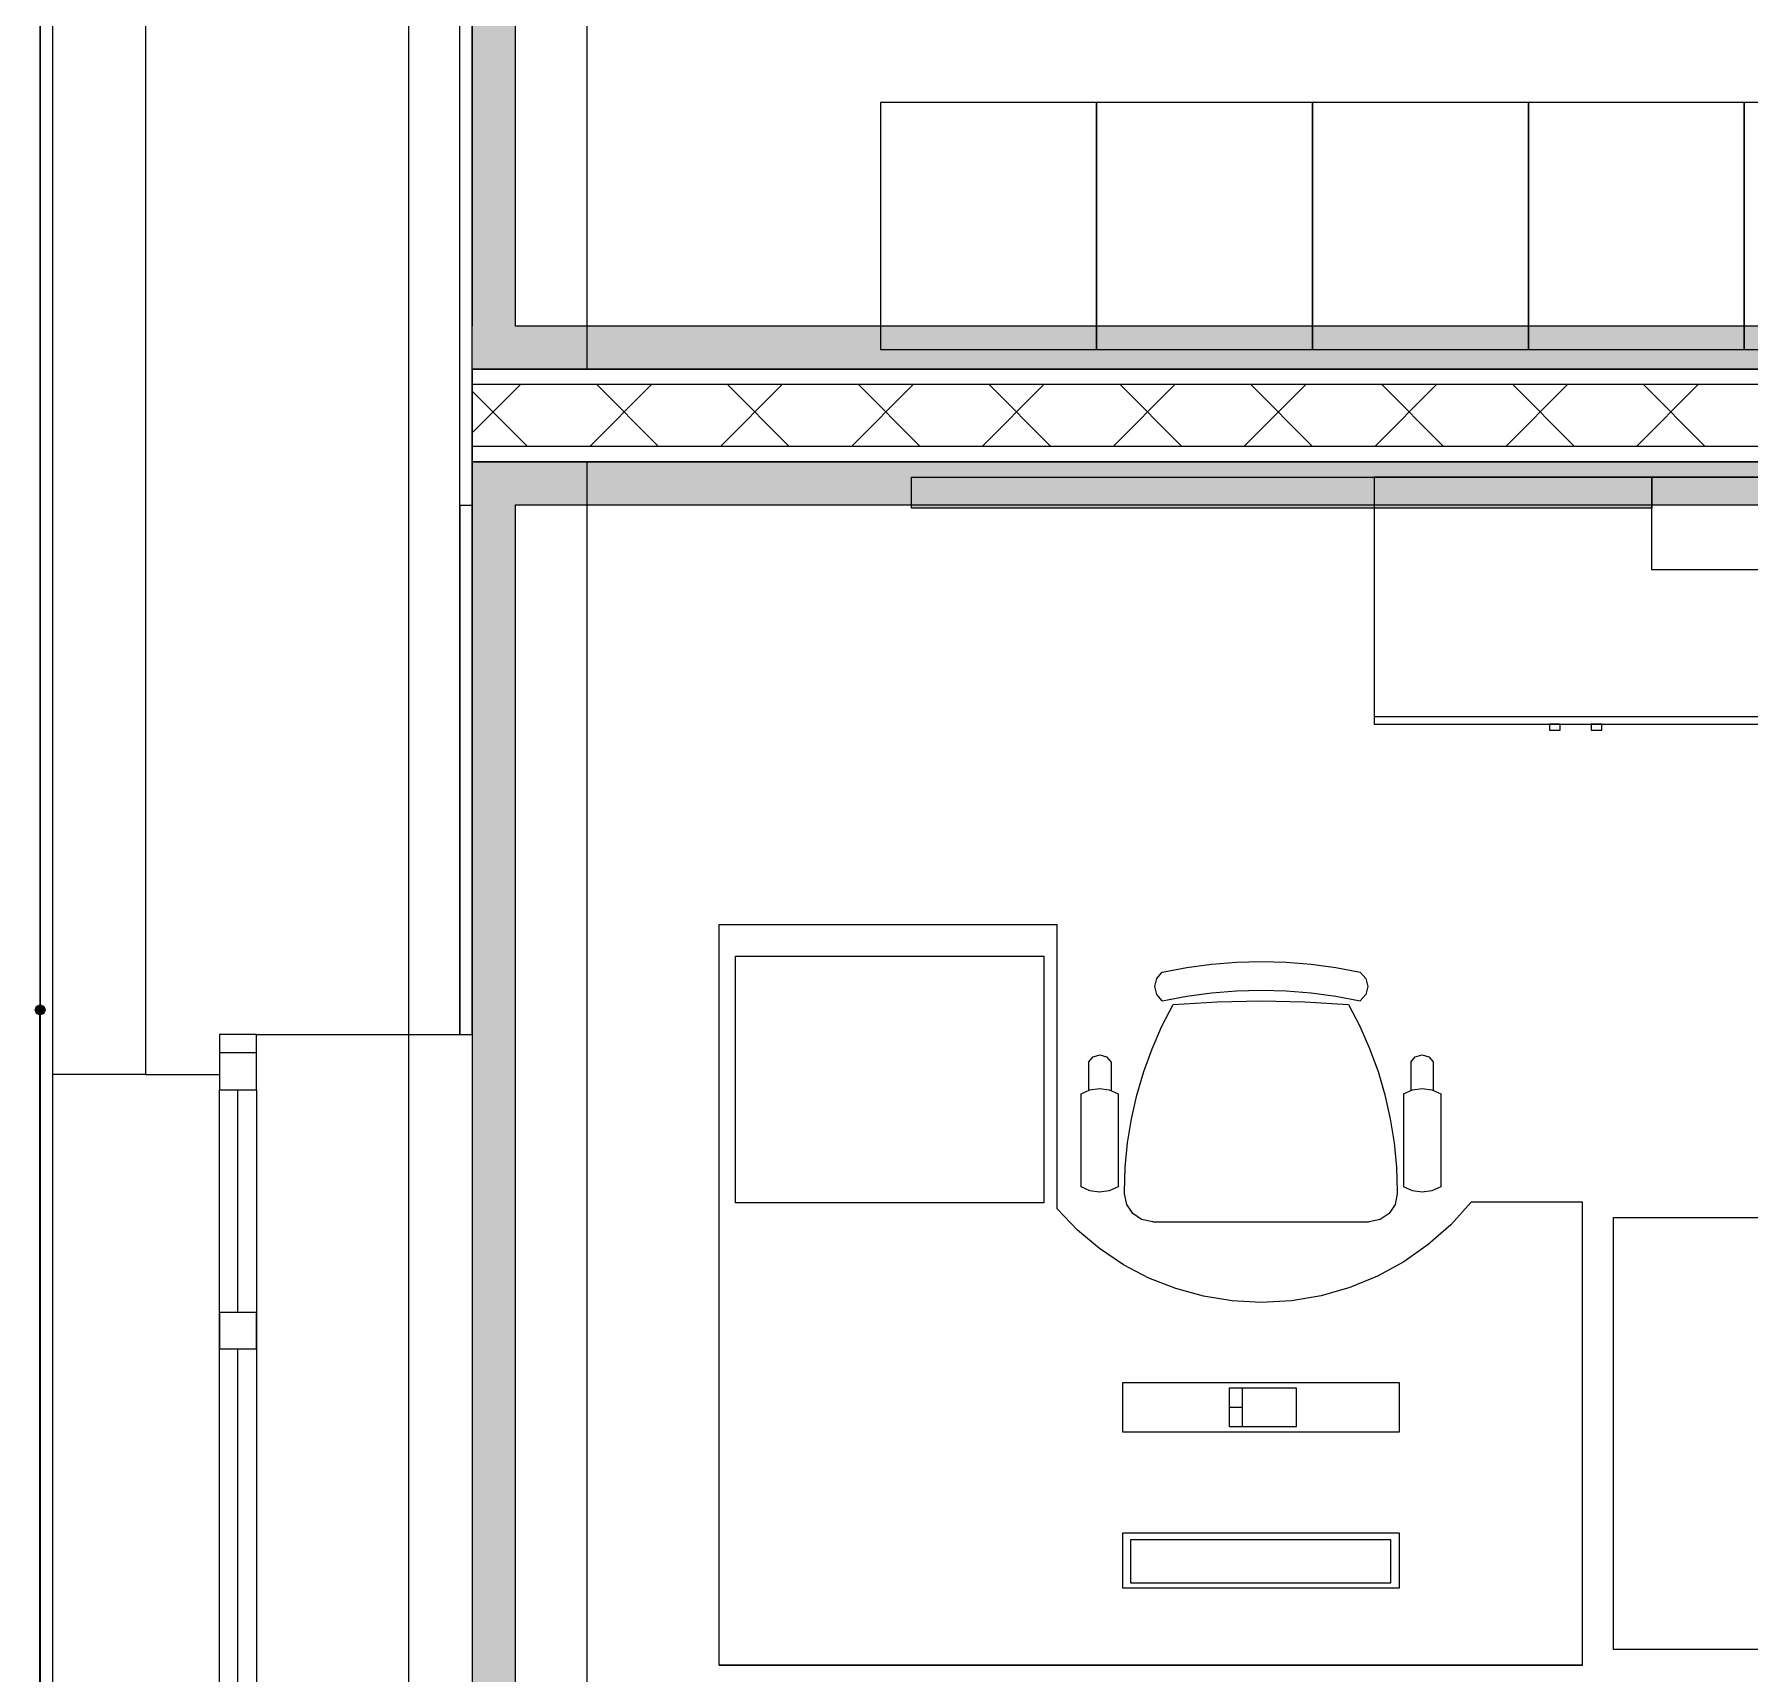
# Model space of a CAD drawing. Header units: millimetres. Extents: x 0 to 1189, y 0 to 841.
# Drawn here: x 232.6 to 260.41, y 551.73 to 578.3 of the extents above; entities that cross this region are included whole.
import ezdxf

# ---------------------------------------------------------------- set-up
doc = ezdxf.new("R2010")
doc.units = ezdxf.units.MM

msp = doc.modelspace()

# ---------------------------------------------------------------- hatches: boundary and pattern name
at = {"true_color": 0xf1d696}
h = msp.add_hatch(color=41, dxfattribs=at)
h.dxf.hatch_style = 2
h.paths.add_polyline_path([(240.398367, 573.571647), (239.698366, 573.571647), (239.698366, 601.79969), (240.398367, 601.79969)])
at = {"true_color": 0xdcd214}
h = msp.add_hatch(color=52, dxfattribs=at)
h.dxf.hatch_style = 2
h.paths.add_polyline_path([(239.698366, 573.571647), (240.398367, 573.571647), (239.698366, 572.871646)])
h = msp.add_hatch(color=52, dxfattribs=at)
h.dxf.hatch_style = 2
h.paths.add_polyline_path([(240.398367, 573.571647), (240.398367, 572.871646), (239.698366, 572.871646)])
h = msp.add_hatch(color=52, dxfattribs=at)
h.dxf.hatch_style = 2
h.paths.add_polyline_path([(292.970448, 573.571647), (292.970448, 572.871646), (240.398367, 572.871646), (240.398367, 573.571647)])
at = {"true_color": 0xf1d696}
h = msp.add_hatch(color=41, dxfattribs=at)
h.dxf.hatch_style = 2
h.paths.add_polyline_path([(240.398367, 570.671643), (239.698366, 570.671643), (239.698366, 571.371644)])
h = msp.add_hatch(color=41, dxfattribs=at)
h.dxf.hatch_style = 2
h.paths.add_polyline_path([(240.398367, 571.371644), (240.398367, 570.671643), (239.698366, 571.371644)])
h = msp.add_hatch(color=41, dxfattribs=at)
h.dxf.hatch_style = 2
h.paths.add_polyline_path([(240.398367, 570.671643), (240.398367, 571.371644), (299.080457, 571.371644), (299.082457, 570.671643)])
at = {"true_color": 0x999999}
h = msp.add_hatch(color=253, dxfattribs=at)
h.dxf.hatch_style = 2
h.paths.add_polyline_path([(258.818395, 571.121643), (258.818395, 570.621642), (246.818377, 570.621642), (246.818377, 571.121643)])
at = {"true_color": 0xf1d696}
h = msp.add_hatch(color=41, dxfattribs=at)
h.dxf.hatch_style = 2
h.paths.add_polyline_path([(240.398367, 545.191604), (239.698366, 545.191604), (239.698366, 570.671643), (240.398367, 570.671643)])
h = msp.add_hatch(color=7)
h.dxf.hatch_style = 2
h.paths.add_polyline_path([(232.698356, 562.39863), (232.761918, 562.425067), (232.788356, 562.48863), (232.761918, 562.552193), (232.698356, 562.57863), (232.688355, 562.57863), (232.624793, 562.552193), (232.598355, 562.48863), (232.624793, 562.425067), (232.688355, 562.39863)])

# ---------------------------------------------------------------- linework, layer by layer
at = {"color": 7, "lineweight": 0}
for points in [[(238.672365, 237.628134), (238.672365, 729.022884)], [(232.698356, 551.590613), (232.698356, 625.999727)], [(232.688355, 624.103724), (232.688355, 562.48863)], [(241.560369, 572.871646), (241.560369, 602.499691)], [(239.698366, 601.79969), (239.698366, 573.571647)], [(240.398367, 573.571647), (240.398367, 601.79969)], [(232.898356, 561.441628), (232.898356, 585.449665)], [(234.398358, 585.449665), (234.398358, 561.441628)], [(239.498366, 562.091629), (239.498366, 584.899664)], [(239.698366, 570.670643), (239.698366, 584.899664)], [(239.698366, 572.871646), (239.698366, 573.571647)], [(292.970448, 573.571647), (240.398367, 573.571647)], [(293.670449, 572.871646), (239.698366, 572.871646)], [(239.698366, 572.871646), (239.698366, 571.371644)], [(239.698366, 572.871646), (293.670449, 572.871646)], [(239.698366, 571.840644), (240.480367, 572.621646)], [(293.670449, 572.621646), (239.698366, 572.621646)], [(241.601369, 571.621644), (242.601371, 572.621646)], [(242.715371, 571.621644), (241.715369, 572.621646)], [(243.722372, 571.621644), (244.722374, 572.621646)], [(244.836374, 571.621644), (243.836373, 572.621646)], [(245.844376, 571.621644), (246.844377, 572.621646)], [(246.958377, 571.621644), (245.958376, 572.621646)], [(247.965379, 571.621644), (248.96538, 572.621646)], [(249.079381, 571.621644), (248.079379, 572.621646)], [(250.086382, 571.621644), (251.086384, 572.621646)], [(251.200384, 571.621644), (250.200382, 572.621646)], [(252.208385, 571.621644), (253.208387, 572.621646)], [(253.321387, 571.621644), (252.321385, 572.621646)], [(254.329389, 571.621644), (255.32939, 572.621646)], [(255.44339, 571.621644), (254.443389, 572.621646)], [(256.450392, 571.621644), (257.450393, 572.621646)], [(257.564394, 571.621644), (256.564392, 572.621646)], [(258.572395, 571.621644), (259.572397, 572.621646)], [(259.685397, 571.621644), (258.685395, 572.621646)], [(240.594368, 571.621644), (239.698366, 572.516645)], [(293.670449, 571.621644), (239.698366, 571.621644)], [(239.698366, 571.371644), (293.670449, 571.371644)], [(239.698366, 571.371644), (239.698366, 570.671643)], [(299.780458, 571.371644), (239.698366, 571.371644)], [(241.560369, 544.491603), (241.560369, 571.371644)], [(239.498366, 570.670643), (239.498366, 562.091629)], [(239.498366, 570.670643), (239.698366, 570.670643)], [(239.698366, 570.671643), (239.698366, 544.491603)], [(239.698366, 562.091629), (239.698366, 570.670643)], [(240.398367, 570.671643), (299.082457, 570.671643)], [(240.398367, 545.191604), (240.398367, 570.671643)], [(232.688355, 551.590613), (232.688355, 562.48863)], [(236.198361, 562.091629), (235.59836, 562.091629)], [(235.59836, 562.091629), (235.59836, 561.191628)], [(235.59836, 562.091629), (235.59836, 561.191628)], [(236.198361, 562.091629), (235.59836, 562.091629)], [(236.198361, 562.091629), (239.498366, 562.091629)], [(236.198361, 561.191628), (236.198361, 562.091629)], [(236.198361, 561.191628), (236.198361, 562.091629)], [(239.498366, 562.091629), (239.698366, 562.091629)], [(236.198361, 561.791629), (235.59836, 561.791629)], [(232.898356, 551.590613), (232.898356, 561.441628)], [(234.398358, 561.441628), (232.898356, 561.441628)], [(234.398358, 561.441628), (235.59836, 561.441628)], [(235.59836, 561.191628), (236.198361, 561.191628)], [(235.59836, 557.591623), (235.59836, 561.191628)], [(235.89836, 557.591623), (235.89836, 561.191628)], [(236.198361, 561.191628), (236.198361, 557.591623)], [(235.59836, 557.591623), (236.198361, 557.591623)], [(235.59836, 556.991622), (235.59836, 557.591623)], [(235.59836, 557.591623), (235.59836, 556.991622)], [(236.198361, 557.591623), (236.198361, 556.991622)], [(236.198361, 556.991622), (236.198361, 557.591623)], [(236.198361, 556.991622), (235.59836, 556.991622)], [(235.59836, 549.59161), (235.59836, 556.991622)], [(235.89836, 549.59161), (235.89836, 556.991622)], [(236.198361, 556.991622), (236.198361, 549.59161)]]:
    msp.add_lwpolyline(points, dxfattribs=at)
at = {"color": 253, "lineweight": 0, "true_color": 0x999999}
for points in [[(249.818382, 577.191653), (246.318376, 577.191653)], [(246.318376, 577.191653), (246.318376, 573.191646)], [(253.318387, 577.191653), (249.818382, 577.191653)], [(249.818382, 577.191653), (249.818382, 573.191646)], [(249.818382, 573.191646), (249.818382, 577.191653)], [(256.818392, 577.191653), (253.318387, 577.191653)], [(253.318387, 577.191653), (253.318387, 573.191646)], [(253.318387, 573.191646), (253.318387, 577.191653)], [(260.318398, 577.191653), (256.818392, 577.191653)], [(256.818392, 577.191653), (256.818392, 573.191646)], [(256.818392, 573.191646), (256.818392, 577.191653)], [(263.818403, 577.191653), (260.318398, 577.191653)], [(260.318398, 577.191653), (260.318398, 573.191646)], [(260.318398, 573.191646), (260.318398, 577.191653)], [(246.318376, 573.191646), (249.818382, 573.191646)], [(249.818382, 573.191646), (253.318387, 573.191646)], [(253.318387, 573.191646), (256.818392, 573.191646)], [(256.818392, 573.191646), (260.318398, 573.191646)], [(260.318398, 573.191646), (263.818403, 573.191646)], [(246.818377, 570.621642), (246.818377, 571.121643)], [(246.818377, 571.121643), (258.818395, 571.121643)], [(254.318389, 571.121643), (254.318389, 567.121637)], [(268.818411, 571.121643), (254.318389, 571.121643)], [(258.818395, 569.621641), (258.818395, 571.121643)], [(258.818395, 571.121643), (278.818426, 571.121643)], [(258.818395, 571.121643), (258.818395, 570.621642)], [(258.818395, 570.621642), (246.818377, 570.621642)], [(278.818426, 569.621641), (258.818395, 569.621641)], [(254.318389, 567.242637), (268.818411, 567.242637)], [(254.318389, 567.121637), (268.818411, 567.121637)], [(257.332393, 567.121637), (257.158393, 567.121637)], [(257.158393, 567.121637), (257.158393, 567.019637)], [(257.158393, 567.019637), (257.332393, 567.019637)], [(257.332393, 567.019637), (257.332393, 567.121637)], [(258.009394, 567.121637), (257.835394, 567.121637)], [(257.835394, 567.121637), (257.835394, 567.019637)], [(257.835394, 567.019637), (258.009394, 567.019637)], [(258.009394, 567.019637), (258.009394, 567.121637)], [(243.698372, 551.871614), (243.698372, 563.871632)], [(243.698372, 563.871632), (249.178381, 563.871632)], [(249.178381, 559.262625), (249.178381, 563.871632)], [(243.963373, 563.359631), (248.96338, 563.359631)], [(243.963373, 559.359625), (243.963373, 563.359631)], [(248.96338, 563.359631), (248.96338, 559.359625)], [(250.884383, 563.099631), (251.281556, 563.175756), (251.68201, 563.230131), (252.084901, 563.262756), (252.489386, 563.273631), (252.893308, 563.262756), (253.296012, 563.230131), (253.696653, 563.175756), (254.094388, 563.099631)], [(250.884383, 562.63463), (250.794008, 562.73613), (250.761383, 562.867631), (250.794008, 562.999006), (250.884383, 563.099631)], [(254.094388, 563.099631), (254.183888, 562.999006), (254.216388, 562.867631), (254.183888, 562.73613), (254.094388, 562.63463)], [(250.271382, 559.527626), (250.271382, 559.540626), (250.284037, 559.938214), (250.321804, 560.332955), (250.384392, 560.723688), (250.471508, 561.109253), (250.582857, 561.48849), (250.718149, 561.860238), (250.877088, 562.223339), (251.059384, 562.57663)], [(250.884383, 562.63463), (251.281556, 562.710912), (251.68201, 562.76563), (252.084901, 562.798599), (252.489386, 562.809631), (252.893308, 562.798599), (253.296012, 562.76563), (253.696653, 562.710912), (254.094388, 562.63463)], [(251.059384, 562.57663), (251.77326, 562.620255), (252.489386, 562.63463), (253.197262, 562.62088), (253.904388, 562.57863)], [(253.904388, 562.57863), (254.086683, 562.224966), (254.245623, 561.861504), (254.380914, 561.489418), (254.492264, 561.109878), (254.579379, 560.724057), (254.641967, 560.333127), (254.679735, 559.938259), (254.692389, 559.540626), (254.692389, 559.527626)], [(249.686381, 561.642629), (249.760757, 561.728629), (249.870382, 561.760629), (249.978757, 561.729129), (250.053382, 561.643629)], [(254.910389, 561.643629), (254.98514, 561.729629), (255.09439, 561.761629), (255.20314, 561.729754), (255.27739, 561.644629)], [(249.686381, 561.644629), (249.686381, 561.188628)], [(250.053382, 561.643629), (250.053382, 561.186628)], [(254.910389, 561.643629), (254.910389, 561.186628)], [(255.27739, 561.644629), (255.27739, 561.188628)], [(249.566381, 561.130628), (249.710882, 561.192753), (249.867382, 561.213628), (250.023507, 561.192753), (250.168382, 561.130628)], [(254.795389, 561.130628), (254.940264, 561.192753), (255.09639, 561.213628), (255.25339, 561.192753), (255.39839, 561.130628)], [(249.565381, 561.130628), (249.565381, 559.618626)], [(250.168382, 561.130628), (250.168382, 559.618626)], [(254.795389, 561.130628), (254.795389, 559.618626)], [(255.39839, 561.130628), (255.39839, 559.618626)], [(250.168382, 559.618626), (250.023507, 559.556001), (249.867382, 559.534626), (249.710882, 559.556001), (249.566381, 559.618626)], [(250.731383, 559.055625), (250.548555, 559.091406), (250.404258, 559.188875), (250.307023, 559.333219), (250.271382, 559.509625), (250.271382, 559.527626)], [(254.692389, 559.527626), (254.692389, 559.509625), (254.656748, 559.333219), (254.559514, 559.188875), (254.415217, 559.091406), (254.238388, 559.055625)], [(255.39839, 559.618626), (255.25339, 559.556001), (255.09639, 559.534626), (254.940264, 559.556001), (254.795389, 559.618626)], [(248.96338, 559.359625), (243.963373, 559.359625)], [(255.889391, 559.371625), (255.559422, 559.006609), (255.194015, 558.683874), (254.797296, 558.405389), (254.373389, 558.173123), (253.926419, 557.989045), (253.460512, 557.855123), (252.979793, 557.773326), (252.488386, 557.745623), (252.014998, 557.771308), (251.551291, 557.847232), (251.100942, 557.971695), (250.667633, 558.142998), (250.255042, 558.359442), (249.86685, 558.619327), (249.506737, 558.920955), (249.178381, 559.262625)], [(257.698394, 559.371625), (255.889391, 559.371625)], [(257.698394, 551.871614), (257.698394, 559.371625)], [(257.698394, 551.871614), (257.698394, 559.371625)], [(250.731383, 559.055625), (254.232388, 559.055625)], [(258.198394, 552.121614), (258.198394, 559.121625)], [(258.198394, 559.121625), (269.198411, 559.121625)], [(254.727389, 556.443621), (250.237382, 556.443621)], [(250.237382, 556.443621), (250.237382, 555.64862)], [(254.727389, 555.64862), (254.727389, 556.443621)], [(251.975385, 555.72962), (251.975385, 556.363621)], [(251.975385, 556.363621), (253.056387, 556.363621)], [(252.176385, 556.363621), (252.176385, 555.72962)], [(253.056387, 556.363621), (253.056387, 555.72962)], [(252.176385, 556.04662), (251.975385, 556.04662)], [(250.237382, 555.64862), (254.727389, 555.64862)], [(253.056387, 555.72962), (251.975385, 555.72962)], [(254.727389, 554.008617), (250.237382, 554.008617)], [(250.237382, 554.008617), (250.237382, 553.121616)], [(254.727389, 553.121616), (254.727389, 554.008617)], [(254.590389, 553.902617), (250.366383, 553.902617)], [(250.366383, 553.902617), (250.366383, 553.203616)], [(254.590389, 553.203616), (254.590389, 553.902617)], [(250.237382, 553.121616), (254.727389, 553.121616)], [(250.366383, 553.203616), (254.590389, 553.203616)], [(269.198411, 552.121614), (258.198394, 552.121614)], [(257.698394, 551.871614), (243.698372, 551.871614)], [(243.698372, 551.871614), (257.698394, 551.871614)]]:
    msp.add_lwpolyline(points, dxfattribs=at)

doc.saveas('drawing.dxf')
